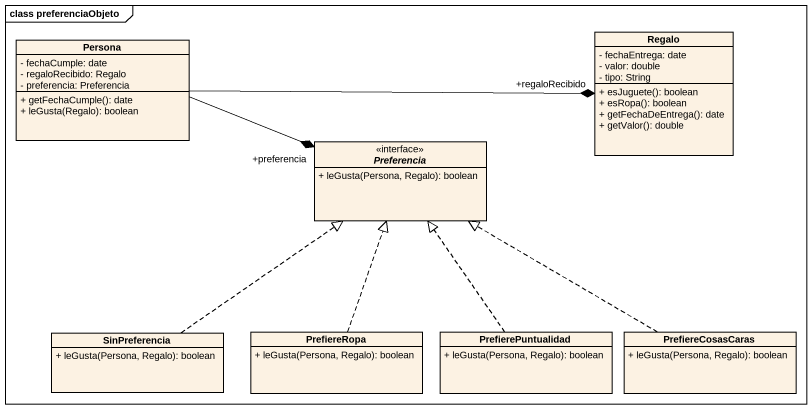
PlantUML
@startuml
mainframe class preferenciaObjeto
hide circle
hide empty members
skinparam classAttributeIconSize 0
class Persona {
  - fechaCumple: date
  - regaloRecibido: Regalo
  - preferencia: Preferencia
  + getFechaCumple(): date
  + leGusta(Regalo): boolean
}
class Regalo {
  - fechaEntrega: date
  - valor: double
  - tipo: String
  + esJuguete(): boolean
  + esRopa(): boolean
  + getFechaDeEntrega(): date
  + getValor(): double
}
interface Preferencia <<interface>> {
  + leGusta(Persona, Regalo): boolean
}
class SinPreferencia {
  + leGusta(Persona, Regalo): boolean
}
class PrefiereRopa {
  + leGusta(Persona, Regalo): boolean
}
class PrefierePuntualidad {
  + leGusta(Persona, Regalo): boolean
}
class PrefiereCosasCaras {
  + leGusta(Persona, Regalo): boolean
}
Persona -right-* "+regaloRecibido" Regalo
Persona -right-* "+preferencia" Preferencia
SinPreferencia .up.|> Preferencia
PrefiereRopa .up.|> Preferencia
PrefierePuntualidad .up.|> Preferencia
PrefiereCosasCaras .left.|> Preferencia
@enduml
